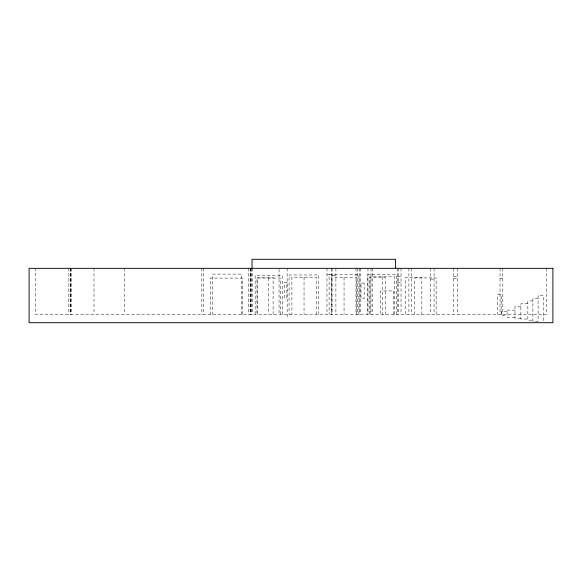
<?xml version="1.0" encoding="UTF-8"?>
<svg xmlns="http://www.w3.org/2000/svg" width="582" height="582" viewBox="0 0 582 582"><rect width="100%" height="100%" fill="white"/><g stroke="black" fill="none" stroke-linecap="round" stroke-linejoin="round"><path stroke-width="0.44" stroke-dasharray="2.91 2.18" d="M326.968 274.544L331.856 274.544M332.031 275.533L335.894 275.533M453.589 276.385L457.765 276.385M397.513 276.523L401.02 276.523M453.589 278.218L457.765 278.218M500.025 278.218L502.819 278.218M430.709 279.069L434.07 279.069M397.513 282.597L401.02 282.597M538.103 298.559L532.879 298.559L532.879 321.293L538.103 321.293L538.103 295.445L543.326 295.445L543.326 321.861M532.879 300.959L527.845 300.959L527.845 320.165L532.879 320.165M527.845 303.782L520.875 303.782L520.875 319.031L527.845 319.031M520.875 306.743L514.975 306.743L514.975 318.187L520.875 318.187M514.975 310.133L507.068 310.133L507.068 317.619L514.975 317.619M507.068 311.545L501.422 311.545L501.422 315.502L507.068 315.502M546.462 268.331L546.462 314.375L35.371 314.375L35.371 268.331M502.819 268.331L502.819 314.375M501.167 314.375L501.167 294.739L497.508 294.739L497.508 314.375M500.025 268.331L500.025 314.375M457.765 268.331L457.765 314.375M453.589 268.331L453.589 314.375M436.151 314.375L436.151 277.934L414.544 277.934L414.544 314.375M434.07 268.331L434.07 314.375M430.709 268.331L430.709 314.375M421.841 314.375L421.841 277.658L405.458 277.658L405.458 314.375M411.59 268.331L411.59 314.375M408.906 268.331L408.906 314.375M401.02 268.331L401.02 314.375M398.408 268.331L398.408 314.375M397.513 268.331L397.513 314.375M396.306 314.375L396.306 274.689L367.497 274.689L367.497 314.375M394.523 314.375L394.523 276.668L370.087 276.668L370.087 314.375M393.607 314.375L393.607 290.927L380.752 290.927L380.752 314.375M385.393 314.375L385.393 277.512L369.148 277.512L369.148 314.375M382.309 276.668L382.309 314.375M372.189 268.331L372.189 314.375M370.967 268.331L370.967 314.375M367.97 268.331L367.97 314.375M360.636 268.331L360.636 314.375M359.596 268.331L359.596 314.375M358.905 314.375L358.905 274.828L329.106 274.828L329.106 314.375M357.712 268.331L357.712 314.375M356.482 314.375L356.482 277.374L331.631 277.374L331.631 314.375M356.002 268.331L356.002 314.375M344.057 277.374L344.057 314.375M335.894 268.331L335.894 314.375M332.031 268.331L332.031 314.375M331.856 268.331L331.856 314.375M326.968 268.331L326.968 314.375M318.456 314.375L318.456 274.973L289.079 274.973L289.079 314.375M316.186 314.375L316.186 277.228L291.895 277.228L291.895 314.375M304.037 277.228L304.037 314.375M287.159 268.331L287.159 319.176M282.27 314.375L282.27 275.533L255.156 275.533L255.156 314.375M280.393 314.375L280.393 278.058L256.968 278.058L256.968 314.375M279.047 269.233L279.047 314.375M273.103 314.375L273.103 277.228L257.71 277.228L257.71 314.375M268.68 278.058L268.68 314.375M252.312 268.331L252.312 314.375M251.46 268.331L251.46 314.375M250.929 268.331L250.929 314.375M250.224 268.331L250.224 314.375M250.209 268.331L250.209 314.375M248.638 268.331L248.638 314.375M242.294 314.375L242.294 278.08L210.524 278.08L210.524 314.375M241.355 314.375L241.355 274.122L212.546 274.122L212.546 314.375M203.715 268.331L203.715 314.375M201.845 268.331L201.845 314.375M124.41 268.331L124.41 314.375M94.008 268.331L94.008 314.375M71.215 268.331L71.215 314.375M70.684 268.331L70.684 314.375M70.538 268.331L70.538 314.375M70.4 268.331L70.4 314.375M68.843 268.331L68.843 314.375M286.897 282.183L284.496 282.183L284.496 297.86L286.897 297.86L286.897 282.183M364.128 283.048L361.022 283.048L361.022 298.588L364.128 298.588L364.128 283.048"/><path stroke-width="0.87" d="M395.52 268.331L395.52 259.296L252.035 259.296L252.035 268.331M552.9 268.331L29.1 268.331L29.1 322.704L552.9 322.704L552.9 268.331"/></g></svg>
